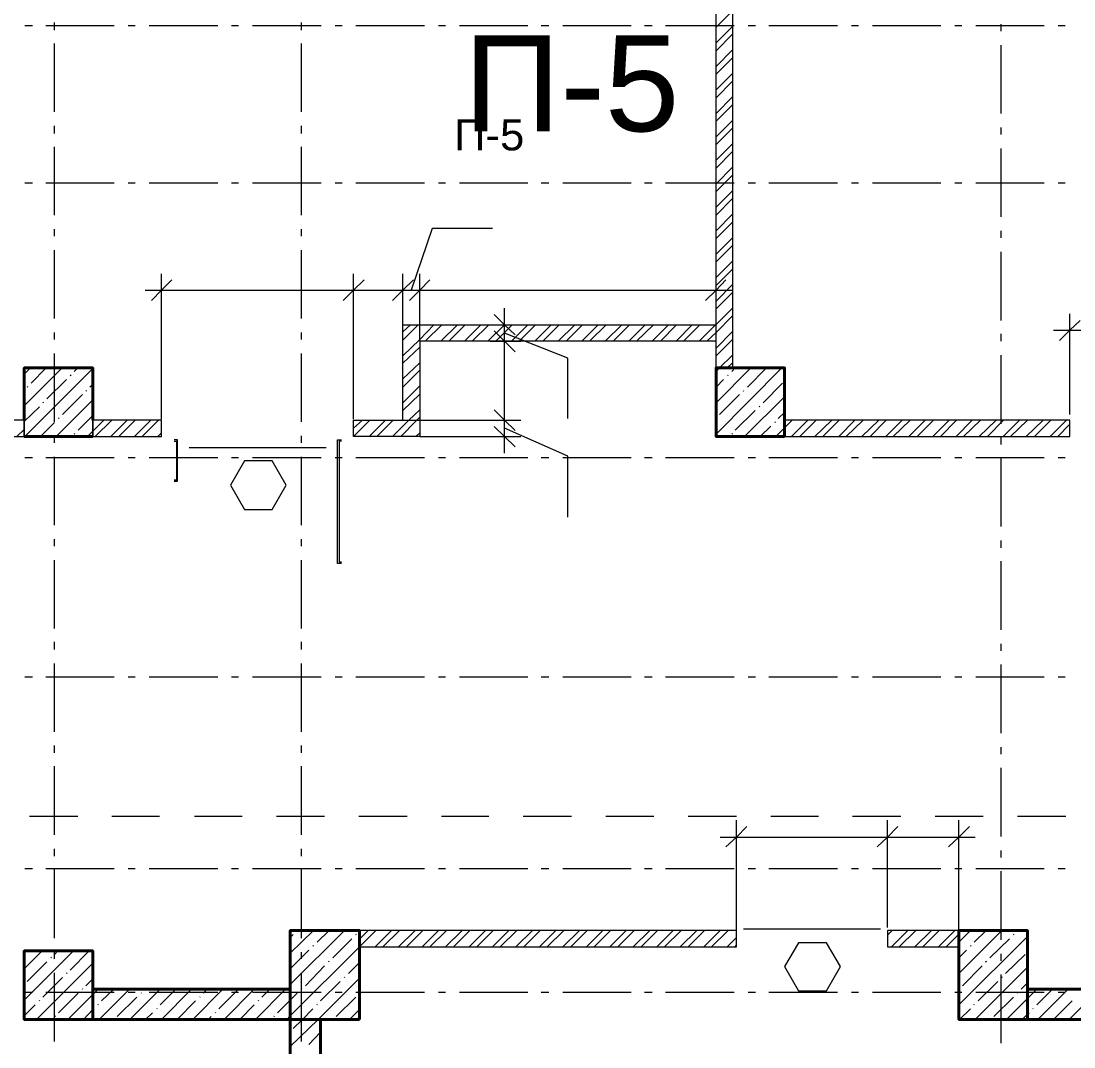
# Model space of a CAD drawing. Header units: millimetres. Extents: x -213547 to 415037, y -3642 to 106956.
# Drawn here: x -133335 to -125657, y 15954 to 23440 of the extents above; entities that cross this region are included whole.
import ezdxf

# ---------------------------------------------------------------- set-up
doc = ezdxf.new("R2010")
doc.units = ezdxf.units.MM
doc.layers.add('PDF _Текст', color=7, linetype='Continuous')
doc.styles.get("Standard").update_dxf_attribs({"font": 'arial.ttf'})

msp = doc.modelspace()

# ---------------------------------------------------------------- linework, layer by layer
at = {"lineweight": 9}
for points in [[(-130427.1, 21103.4), (-130427.1, 20527.3), (-130427.1, 20408.7), (-130910, 20408.7), (-130910, 20527.3), (-130550, 20527.3), (-130550, 21222), (-130427.1, 21222), (-128266.6, 21222), (-128266.6, 23861.3), (-128148, 23861.3), (-128148, 20908.6), (-128266.6, 20908.6), (-128266.6, 21103.4)], [(-133312.1, 20527.3), (-136044.5, 20527.3), (-136044.5, 20408.7), (-133312.1, 20408.7)], [(-132812.2, 20408.7), (-132312.3, 20408.7), (-132312.3, 20527.3), (-132812.2, 20527.3)], [(-127766.7, 20408.7), (-125686.6, 20408.7), (-125686.6, 20527.3), (-127766.7, 20527.3)], [(-131706.5, 20230.7), (-131808.2, 20052.8), (-131706.5, 19874.9), (-131503.1, 19874.9), (-131401.5, 20052.8), (-131503.1, 20230.7)], [(-130867.7, 16684.9), (-128118.3, 16684.9), (-128118.3, 16803.5), (-130867.7, 16803.5)], [(-127016.9, 16684.9), (-126495.8, 16684.9), (-126495.8, 16803.5), (-127016.9, 16803.5)], [(-127665, 16714.6), (-127766.7, 16540.9), (-127665, 16363), (-127461.7, 16363), (-127360, 16540.9), (-127461.7, 16714.6)]]:
    msp.add_lwpolyline(points, close=True, dxfattribs=at)
for points in [[(-128266.6, 23395.3), (-128148, 23513.9)], [(-133091.8, 23374.1), (-133091.8, 23429.2)], [(-131291.3, 23374.1), (-131291.3, 23429.2)], [(-133307.8, 23408), (-133252.7, 23408)], [(-133155.3, 23408), (-132655.4, 23408)], [(-132553.8, 23408), (-132502.9, 23408)], [(-132401.2, 23408), (-131901.4, 23408)], [(-131799.7, 23408), (-131748.8, 23408)], [(-131647.2, 23408), (-131147.3, 23408)], [(-131045.6, 23408), (-130994.8, 23408)], [(-130893.1, 23408), (-130393.2, 23408)], [(-130291.5, 23408), (-130240.7, 23408)], [(-130139, 23408), (-129639.1, 23408)], [(-129541.7, 23408), (-129486.6, 23408)], [(-129385, 23408), (-128885.1, 23408)], [(-128787.6, 23408), (-128732.6, 23408)], [(-128635.1, 23408), (-128135.2, 23408)], [(-128266.6, 23280.9), (-128148, 23399.5)], [(-128266.6, 23221.6), (-128148, 23344.5)], [(-128033.6, 23408), (-127978.5, 23408)], [(-127881.1, 23408), (-127381.2, 23408)], [(-127279.5, 23408), (-127228.7, 23408)], [(-127127, 23408), (-126627.1, 23408)], [(-126525.4, 23408), (-126474.6, 23408)], [(-126372.9, 23408), (-125873, 23408)], [(-126186.5, 23365.6), (-126186.5, 23416.5)], [(-125771.4, 23408), (-125720.5, 23408)], [(-133091.8, 22776.8), (-133091.8, 23276.7)], [(-131291.3, 22776.8), (-131291.3, 23276.7)], [(-128266.6, 23107.2), (-128148, 23230.1)], [(-126186.5, 22764.1), (-126186.5, 23264)], [(-128266.6, 23052.1), (-128148, 23170.8)], [(-128266.6, 22937.8), (-128148, 23056.4)], [(-128266.6, 22878.5), (-128148, 23001.3)], [(-128266.6, 22764.1), (-128148, 22886.9)], [(-128266.6, 22709), (-128148, 22827.6)], [(-133091.8, 22620), (-133091.8, 22675.1)], [(-131291.3, 22620), (-131291.3, 22675.1)], [(-128266.6, 22594.6), (-128148, 22713.2)], [(-128266.6, 22539.5), (-128148, 22658.2)], [(-126186.5, 22611.6), (-126186.5, 22662.4)], [(-133091.8, 22022.7), (-133091.8, 22522.6)], [(-131291.3, 22022.7), (-131291.3, 22522.6)], [(-128266.6, 22425.2), (-128148, 22543.8)], [(-126186.5, 22010), (-126186.5, 22509.9)], [(-128266.6, 22365.9), (-128148, 22488.7)], [(-128266.6, 22251.5), (-128148, 22374.3)], [(-128266.6, 22196.4), (-128148, 22315)], [(-128266.6, 21637.2), (-128266.6, 22276.9)], [(-128148, 22276.9), (-128148, 21637.2)], [(-133307.8, 22259.9), (-133252.7, 22259.9)], [(-133155.3, 22259.9), (-132655.4, 22259.9)], [(-132553.8, 22259.9), (-132502.9, 22259.9)], [(-132401.2, 22259.9), (-131901.4, 22259.9)], [(-131799.7, 22259.9), (-131748.8, 22259.9)], [(-131647.2, 22259.9), (-131147.3, 22259.9)], [(-131045.6, 22259.9), (-130994.8, 22259.9)], [(-130893.1, 22259.9), (-130393.2, 22259.9)], [(-130291.5, 22259.9), (-130240.7, 22259.9)], [(-130139, 22259.9), (-129639.1, 22259.9)], [(-129541.7, 22259.9), (-129486.6, 22259.9)], [(-129385, 22259.9), (-128885.1, 22259.9)], [(-128787.6, 22259.9), (-128732.6, 22259.9)], [(-128635.1, 22259.9), (-128135.2, 22259.9)], [(-128266.6, 22082), (-128148, 22200.6)], [(-128033.6, 22259.9), (-127978.5, 22259.9)], [(-127881.1, 22259.9), (-127381.2, 22259.9)], [(-127279.5, 22259.9), (-127228.7, 22259.9)], [(-127127, 22259.9), (-126627.1, 22259.9)], [(-126525.4, 22259.9), (-126474.6, 22259.9)], [(-126372.9, 22259.9), (-125873, 22259.9)], [(-125771.4, 22259.9), (-125720.5, 22259.9)], [(-128266.6, 22022.7), (-128148, 22145.6)], [(-128266.6, 21908.3), (-128148, 22031.2)], [(-128266.6, 21853.3), (-128148, 21971.9)], [(-133091.8, 21870.2), (-133091.8, 21921)], [(-131291.3, 21870.2), (-131291.3, 21921)], [(-129897.6, 21925.3), (-130338.1, 21925.3), (-130490.7, 21476.2)], [(-126186.5, 21857.5), (-126186.5, 21908.3)], [(-128266.6, 21738.9), (-128148, 21857.5)], [(-133091.8, 21268.6), (-133091.8, 21768.5)], [(-131291.3, 21268.6), (-131291.3, 21768.5)], [(-128266.6, 21683.8), (-128148, 21802.4)], [(-126186.5, 21255.9), (-126186.5, 21755.8)], [(-128266.6, 21569.4), (-128148, 21688)], [(-132312.3, 20535.8), (-132312.3, 21476.2), (-132312.3, 21594.8)], [(-130910, 20535.8), (-130910, 21476.2), (-130910, 21594.8)], [(-130550, 21226.3), (-130550, 21476.2), (-130550, 21594.8)], [(-130427.1, 21103.4), (-130427.1, 21476.2), (-130427.1, 21594.8)], [(-128266.6, 21510.1), (-128148, 21628.7)], [(-128266.6, 20908.6), (-128266.6, 21476.2), (-128266.6, 21594.8)], [(-128266.6, 21395.7), (-128148, 21518.6)], [(-132430.9, 21476.2), (-130910, 21476.2), (-130550, 21476.2), (-130427.1, 21476.2), (-128148, 21476.2)], [(-128266.6, 21340.7), (-128148, 21459.3)], [(-129808.6, 20285.8), (-129808.6, 20527.3), (-129808.6, 21103.4), (-129808.6, 21344.9)], [(-128334.4, 21103.4), (-128266.6, 21167), (-128148, 21289.8)], [(-128266.6, 21226.3), (-128148, 21344.9)], [(-125686.6, 20569.6), (-125686.6, 21183.9), (-125686.6, 21302.5)], [(-130550, 21171.2), (-130494.9, 21222)], [(-130550, 20997.5), (-130427.1, 21116.1), (-130325.4, 21222)], [(-130550, 21111.9), (-130439.8, 21222)], [(-130389, 21103.4), (-130266.1, 21222)], [(-130274.6, 21103.4), (-130151.7, 21222)], [(-130215.3, 21103.4), (-130096.7, 21222)], [(-130100.9, 21103.4), (-129982.3, 21222)], [(-130045.8, 21103.4), (-129923, 21222)], [(-129931.5, 21103.4), (-129808.6, 21222)], [(-129914.5, 21222), (-129808.6, 21222), (-129690, 21222)], [(-129872.1, 21103.4), (-129753.5, 21222)], [(-129757.8, 21103.4), (-129639.1, 21222)], [(-129702.7, 21103.4), (-129584.1, 21222)], [(-129588.3, 21103.4), (-129469.7, 21222)], [(-129529, 21103.4), (-129410.4, 21222)], [(-129418.9, 21103.4), (-129296, 21222)], [(-129359.5, 21103.4), (-129240.9, 21222)], [(-129245.2, 21103.4), (-129126.5, 21222)], [(-129190.1, 21103.4), (-129067.2, 21222)], [(-129075.7, 21103.4), (-128952.9, 21222)], [(-129016.4, 21103.4), (-128897.8, 21222)], [(-128902, 21103.4), (-128783.4, 21222)], [(-128847, 21103.4), (-128724.1, 21222)], [(-128732.6, 21103.4), (-128614, 21222)], [(-128673.3, 21103.4), (-128554.6, 21222)], [(-128558.9, 21103.4), (-128440.3, 21222)], [(-128503.8, 21103.4), (-128385.2, 21222)], [(-128389.4, 21103.4), (-128270.8, 21222)], [(-133091.8, 21116.1), (-133091.8, 21167)], [(-131291.3, 21116.1), (-131291.3, 21167)], [(-129346.8, 20540), (-129346.8, 20980.6), (-129808.6, 21162.7)], [(-128266.6, 21052.6), (-128148, 21175.4)], [(-128266.6, 20997.5), (-128148, 21116.1)], [(-126186.5, 21103.4), (-126186.5, 21158.5)], [(-125805.3, 21183.9), (-124585.2, 21183.9), (-122522.1, 21183.9)], [(-130550, 20942.4), (-130427.1, 21061.1)], [(-129914.5, 21103.4), (-129808.6, 21103.4), (-129690, 21103.4)], [(-133091.8, 20514.6), (-133091.8, 21014.5)], [(-131291.3, 20514.6), (-131291.3, 21014.5)], [(-128241.2, 20908.6), (-128148, 21001.8)], [(-126186.5, 20501.9), (-126186.5, 21001.8)], [(-133312.1, 20862), (-133265.5, 20908.6)], [(-133312.1, 20633.2), (-133036.7, 20908.6)], [(-133307.8, 20408.7), (-132812.2, 20904.3)], [(-133261.2, 20798.4), (-133151.1, 20908.6)], [(-132947.7, 20883.1), (-132922.3, 20908.6)], [(-130550, 20828.1), (-130427.1, 20946.7)], [(-130550, 20768.8), (-130427.1, 20891.6)], [(-128266.6, 20883.1), (-128241.2, 20908.6)], [(-128266.6, 20654.4), (-128012.4, 20908.6)], [(-128266.6, 20425.6), (-127787.9, 20908.6)], [(-128186.1, 20908.6), (-128148, 20946.7)], [(-128152.2, 20883.1), (-128126.8, 20908.6)], [(-128037.8, 20768.8), (-127898, 20908.6)], [(-133146.8, 20684), (-133002.8, 20823.8)], [(-132977.4, 20853.5), (-132968.9, 20857.7)], [(-128266.6, 20768.8), (-128211.5, 20823.8)], [(-128181.8, 20853.5), (-128177.6, 20857.7)], [(-133290.9, 20768.8), (-133286.6, 20773)], [(-132863, 20739.1), (-132858.8, 20743.3)], [(-132833.3, 20768.8), (-132812.2, 20789.9)], [(-130550, 20654.4), (-130427.1, 20777.2)], [(-128067.5, 20739.1), (-128063.2, 20743.3)], [(-127923.4, 20654.4), (-127783.6, 20798.4)], [(-133176.5, 20654.4), (-133172.3, 20658.6)], [(-133079.1, 20408.7), (-132812.2, 20675.6)], [(-133032.5, 20569.6), (-132888.4, 20713.7)], [(-130550, 20599.3), (-130427.1, 20717.9)], [(-128241.2, 20569.6), (-128097.1, 20713.7)], [(-128059, 20408.7), (-127766.7, 20696.7)], [(-133312.1, 20518.8), (-133201.9, 20624.7)], [(-130626.2, 20408.7), (-130507.6, 20527.3), (-130427.1, 20603.5)], [(-128126.8, 20455.3), (-127982.7, 20599.3)], [(-127953.1, 20624.7), (-127948.8, 20629)], [(-127813.3, 20540), (-127766.7, 20582.4)], [(-133312.1, 20527.3), (-133312.1, 20408.7)], [(-133193.4, 20408.7), (-133091.8, 20510.3)], [(-133062.1, 20540), (-133057.9, 20544.2)], [(-132918.1, 20455.3), (-132812.2, 20561.2)], [(-132812.2, 20446.8), (-132731.7, 20527.3)], [(-132812.2, 20408.7), (-132812.2, 20527.3)], [(-132795.2, 20408.7), (-132672.4, 20527.3)], [(-132680.8, 20408.7), (-132562.2, 20527.3)], [(-132621.5, 20408.7), (-132502.9, 20527.3)], [(-132507.2, 20408.7), (-132388.5, 20527.3)], [(-132452.1, 20408.7), (-132333.5, 20527.3)], [(-130910, 20468), (-130846.5, 20527.3)], [(-130910, 20408.7), (-130791.4, 20527.3)], [(-130795.7, 20408.7), (-130677.1, 20527.3)], [(-130740.6, 20408.7), (-130622, 20527.3)], [(-130566.9, 20408.7), (-130448.3, 20527.3), (-130427.1, 20548.5)], [(-130550, 20527.3), (-129808.6, 20527.3), (-129690, 20527.3)], [(-128266.6, 20540), (-128262.3, 20544.2)], [(-127838.7, 20510.3), (-127834.5, 20514.6)], [(-127766.7, 20527.3), (-127766.7, 20527.3)], [(-127766.7, 20472.2), (-127711.6, 20527.3)], [(-127715.8, 20408.7), (-127597.2, 20527.3)], [(-127656.5, 20408.7), (-127537.9, 20527.3)], [(-127546.4, 20408.7), (-127423.5, 20527.3)], [(-127487.1, 20408.7), (-127368.5, 20527.3)], [(-127372.7, 20408.7), (-127254.1, 20527.3)], [(-127317.6, 20408.7), (-127194.8, 20527.3)], [(-127203.2, 20408.7), (-127080.4, 20527.3)], [(-127143.9, 20408.7), (-127025.3, 20527.3)], [(-127029.6, 20408.7), (-126910.9, 20527.3)], [(-126974.5, 20408.7), (-126851.6, 20527.3)], [(-126860.1, 20408.7), (-126741.5, 20527.3)], [(-126800.8, 20408.7), (-126682.2, 20527.3)], [(-126686.4, 20408.7), (-126567.8, 20527.3)], [(-126631.3, 20408.7), (-126512.7, 20527.3)], [(-126517, 20408.7), (-126398.3, 20527.3)], [(-126461.9, 20408.7), (-126339, 20527.3)], [(-126347.5, 20408.7), (-126224.7, 20527.3)], [(-126288.2, 20408.7), (-126169.6, 20527.3)], [(-126173.8, 20408.7), (-126055.2, 20527.3)], [(-126118.7, 20408.7), (-125995.9, 20527.3)], [(-126004.4, 20408.7), (-125881.5, 20527.3)], [(-125945.1, 20408.7), (-125826.4, 20527.3)], [(-125830.7, 20408.7), (-125712.1, 20527.3)], [(-133367.1, 20408.7), (-133312.1, 20459.5)], [(-132947.7, 20425.6), (-132943.5, 20429.8)], [(-132850.3, 20408.7), (-132812.2, 20446.8)], [(-132337.7, 20408.7), (-132312.3, 20434.1)], [(-130456.8, 20408.7), (-130427.1, 20434.1)], [(-129346.8, 19819.8), (-129346.8, 20264.6), (-129808.6, 20468)], [(-128152.2, 20425.6), (-128148, 20429.8)], [(-127944.6, 20408.7), (-127868.4, 20484.9)], [(-127830.2, 20408.7), (-127766.7, 20472.2)], [(-125775.6, 20408.7), (-125686.6, 20497.6)], [(-133091.8, 20362.1), (-133091.8, 20412.9)], [(-132219.1, 20082.5), (-132193.7, 20082.5), (-132193.7, 20383.2), (-132219.1, 20383.2)], [(-132219.1, 20374.8), (-132202.1, 20374.8), (-132202.1, 20090.9), (-132219.1, 20090.9)], [(-131291.3, 20362.1), (-131291.3, 20412.9)], [(-130999, 19480.9), (-131028.7, 19480.9), (-131028.7, 20383.2), (-130999, 20383.2)], [(-130999, 20374.8), (-131016, 20374.8), (-131016, 19493.6), (-130999, 19493.6)], [(-130427.1, 20408.7), (-129808.6, 20408.7), (-129690, 20408.7)], [(-126186.5, 20349.4), (-126186.5, 20404.4)], [(-132108.9, 20328.2), (-131109.2, 20328.2)], [(-133307.8, 20256.2), (-133252.7, 20256.2)], [(-133155.3, 20256.2), (-132655.4, 20256.2)], [(-133091.8, 19760.5), (-133091.8, 20260.4)], [(-132553.8, 20256.2), (-132502.9, 20256.2)], [(-132401.2, 20256.2), (-131901.4, 20256.2)], [(-131799.7, 20256.2), (-131748.8, 20256.2)], [(-131647.2, 20256.2), (-131147.3, 20256.2)], [(-131291.3, 19760.5), (-131291.3, 20260.4)], [(-131045.6, 20256.2), (-130994.8, 20256.2)], [(-130893.1, 20256.2), (-130393.2, 20256.2)], [(-130291.5, 20256.2), (-130240.7, 20256.2)], [(-130139, 20256.2), (-129639.1, 20256.2)], [(-129541.7, 20256.2), (-129486.6, 20256.2)], [(-129385, 20256.2), (-128885.1, 20256.2)], [(-128787.6, 20256.2), (-128732.6, 20256.2)], [(-128635.1, 20256.2), (-128135.2, 20256.2)], [(-128033.6, 20256.2), (-127978.5, 20256.2)], [(-127881.1, 20256.2), (-127381.2, 20256.2)], [(-127279.5, 20256.2), (-127228.7, 20256.2)], [(-127127, 20256.2), (-126627.1, 20256.2)], [(-126525.4, 20256.2), (-126474.6, 20256.2)], [(-126372.9, 20256.2), (-125873, 20256.2)], [(-126186.5, 19752), (-126186.5, 20251.9)], [(-125771.4, 20256.2), (-125720.5, 20256.2)], [(-133091.8, 19608), (-133091.8, 19658.8)], [(-131291.3, 19608), (-131291.3, 19658.8)], [(-126186.5, 19595.3), (-126186.5, 19650.4)], [(-133091.8, 19006.4), (-133091.8, 19506.3)], [(-131291.3, 19006.4), (-131291.3, 19506.3)], [(-126186.5, 18998), (-126186.5, 19497.9)], [(-133091.8, 18853.9), (-133091.8, 18909)], [(-131291.3, 18853.9), (-131291.3, 18909)], [(-126186.5, 18845.5), (-126186.5, 18896.3)], [(-133091.8, 18252.4), (-133091.8, 18752.3)], [(-131291.3, 18252.4), (-131291.3, 18752.3)], [(-126186.5, 18243.9), (-126186.5, 18743.8)], [(-133307.8, 18654.8), (-133252.7, 18654.8)], [(-133155.3, 18654.8), (-132655.4, 18654.8)], [(-132553.8, 18654.8), (-132502.9, 18654.8)], [(-132401.2, 18654.8), (-131901.4, 18654.8)], [(-131799.7, 18654.8), (-131748.8, 18654.8)], [(-131647.2, 18654.8), (-131147.3, 18654.8)], [(-131045.6, 18654.8), (-130994.8, 18654.8)], [(-130893.1, 18654.8), (-130393.2, 18654.8)], [(-130291.5, 18654.8), (-130240.7, 18654.8)], [(-130139, 18654.8), (-129639.1, 18654.8)], [(-129541.7, 18654.8), (-129486.6, 18654.8)], [(-129385, 18654.8), (-128885.1, 18654.8)], [(-128787.6, 18654.8), (-128732.6, 18654.8)], [(-128635.1, 18654.8), (-128135.2, 18654.8)], [(-128033.6, 18654.8), (-127978.5, 18654.8)], [(-127881.1, 18654.8), (-127381.2, 18654.8)], [(-127279.5, 18654.8), (-127228.7, 18654.8)], [(-127127, 18654.8), (-126627.1, 18654.8)], [(-126525.4, 18654.8), (-126474.6, 18654.8)], [(-126372.9, 18654.8), (-125873, 18654.8)], [(-125771.4, 18654.8), (-125720.5, 18654.8)], [(-133091.8, 18099.9), (-133091.8, 18154.9)], [(-131291.3, 18099.9), (-131291.3, 18154.9)], [(-126186.5, 18091.4), (-126186.5, 18142.2)], [(-133091.8, 17502.5), (-133091.8, 18002.4)], [(-131291.3, 17502.5), (-131291.3, 18002.4)], [(-126186.5, 17489.8), (-126186.5, 17989.7)], [(-133273.9, 17638.1), (-132922.3, 17638.1)], [(-132672.4, 17638.1), (-132325, 17638.1)], [(-132070.8, 17638.1), (-131723.4, 17638.1)], [(-131473.5, 17638.1), (-131121.9, 17638.1)], [(-130871.9, 17638.1), (-130520.3, 17638.1)], [(-130270.4, 17638.1), (-129923, 17638.1)], [(-129673, 17638.1), (-129321.4, 17638.1)], [(-129071.5, 17638.1), (-128719.9, 17638.1)], [(-128469.9, 17638.1), (-128118.3, 17638.1)], [(-128118.3, 16803.5), (-128118.3, 17485.6), (-128118.3, 17608.4)], [(-127868.4, 17638.1), (-127521, 17638.1)], [(-127271, 17638.1), (-126919.4, 17638.1)], [(-127016.9, 16824.7), (-127016.9, 17485.6), (-127016.9, 17608.4)], [(-126669.5, 17638.1), (-126317.9, 17638.1)], [(-126495.8, 16803.5), (-126495.8, 17485.6), (-126495.8, 17608.4)], [(-126067.9, 17638.1), (-125716.3, 17638.1)], [(-128236.9, 17485.6), (-127016.9, 17485.6), (-126377.2, 17485.6)], [(-133091.8, 17345.8), (-133091.8, 17400.9)], [(-131291.3, 17345.8), (-131291.3, 17400.9)], [(-126186.5, 17337.3), (-126186.5, 17388.2)], [(-133307.8, 17256.8), (-133252.7, 17256.8)], [(-133155.3, 17256.8), (-132655.4, 17256.8)], [(-133091.8, 16748.5), (-133091.8, 17248.4)], [(-132553.8, 17256.8), (-132502.9, 17256.8)], [(-132401.2, 17256.8), (-131901.4, 17256.8)], [(-131799.7, 17256.8), (-131748.8, 17256.8)], [(-131647.2, 17256.8), (-131147.3, 17256.8)], [(-131291.3, 16748.5), (-131291.3, 17248.4)], [(-131045.6, 17256.8), (-130994.8, 17256.8)], [(-130893.1, 17256.8), (-130393.2, 17256.8)], [(-130291.5, 17256.8), (-130240.7, 17256.8)], [(-130139, 17256.8), (-129639.1, 17256.8)], [(-129541.7, 17256.8), (-129486.6, 17256.8)], [(-129385, 17256.8), (-128885.1, 17256.8)], [(-128787.6, 17256.8), (-128732.6, 17256.8)], [(-128635.1, 17256.8), (-128135.2, 17256.8)], [(-128033.6, 17256.8), (-127978.5, 17256.8)], [(-127881.1, 17256.8), (-127381.2, 17256.8)], [(-127279.5, 17256.8), (-127228.7, 17256.8)], [(-127127, 17256.8), (-126627.1, 17256.8)], [(-126525.4, 17256.8), (-126474.6, 17256.8)], [(-126372.9, 17256.8), (-125873, 17256.8)], [(-126186.5, 16735.8), (-126186.5, 17235.6)], [(-125771.4, 17256.8), (-125720.5, 17256.8)], [(-128067.5, 16816.2), (-127067.7, 16816.2)], [(-131371.8, 16638.3), (-131202.4, 16803.5)], [(-131371.8, 16409.6), (-130977.8, 16803.5)], [(-131371.8, 16752.7), (-131350.6, 16773.9)], [(-131321, 16803.5), (-131316.7, 16803.5)], [(-131176.9, 16718.8), (-131088, 16803.5)], [(-131062.6, 16604.4), (-130922.8, 16744.2)], [(-130893.1, 16773.9), (-130888.9, 16778.1)], [(-130867.7, 16740), (-130804.1, 16803.5)], [(-130867.7, 16684.9), (-130749.1, 16803.5)], [(-130753.3, 16684.9), (-130634.7, 16803.5)], [(-130698.2, 16684.9), (-130575.4, 16803.5)], [(-130583.9, 16684.9), (-130461, 16803.5)], [(-130524.5, 16684.9), (-130405.9, 16803.5)], [(-130410.2, 16684.9), (-130291.5, 16803.5)], [(-130355.1, 16684.9), (-130232.2, 16803.5)], [(-130240.7, 16684.9), (-130117.9, 16803.5)], [(-130181.4, 16684.9), (-130062.8, 16803.5)], [(-130067, 16684.9), (-129948.4, 16803.5)], [(-130011.9, 16684.9), (-129893.3, 16803.5)], [(-129897.6, 16684.9), (-129778.9, 16803.5)], [(-129842.5, 16684.9), (-129719.6, 16803.5)], [(-129728.1, 16684.9), (-129605.3, 16803.5)], [(-129668.8, 16684.9), (-129550.2, 16803.5)], [(-129554.4, 16684.9), (-129435.8, 16803.5)], [(-129499.3, 16684.9), (-129376.5, 16803.5)], [(-129385, 16684.9), (-129262.1, 16803.5)], [(-129325.7, 16684.9), (-129207, 16803.5)], [(-129211.3, 16684.9), (-129092.7, 16803.5)], [(-129156.2, 16684.9), (-129037.6, 16803.5)], [(-129041.8, 16684.9), (-128923.2, 16803.5)], [(-128982.5, 16684.9), (-128863.9, 16803.5)], [(-128872.4, 16684.9), (-128749.5, 16803.5)], [(-128813.1, 16684.9), (-128694.4, 16803.5)], [(-128698.7, 16684.9), (-128580.1, 16803.5)], [(-128643.6, 16684.9), (-128520.8, 16803.5)], [(-128529.2, 16684.9), (-128406.4, 16803.5)], [(-128469.9, 16684.9), (-128351.3, 16803.5)], [(-128355.5, 16684.9), (-128236.9, 16803.5)], [(-128300.5, 16684.9), (-128177.6, 16803.5)], [(-128186.1, 16684.9), (-128118.3, 16752.7)], [(-127016.9, 16769.6), (-126983, 16803.5)], [(-126987.2, 16684.9), (-126868.6, 16803.5)], [(-126932.1, 16684.9), (-126809.3, 16803.5)], [(-126817.7, 16684.9), (-126694.9, 16803.5)], [(-126758.4, 16684.9), (-126639.8, 16803.5)], [(-126644.1, 16684.9), (-126525.4, 16803.5)], [(-126589, 16684.9), (-126495.8, 16778.1)], [(-126495.8, 16718.8), (-126411.1, 16803.5)], [(-126495.8, 16490), (-126182.3, 16803.5)], [(-126495.8, 16261.3), (-125995.9, 16761.2)], [(-126385.6, 16718.8), (-126296.7, 16803.5)], [(-126271.3, 16604.4), (-126127.2, 16744.2)], [(-126097.6, 16773.9), (-126093.3, 16778.1)], [(-126072.1, 16803.5), (-126067.9, 16803.5)], [(-131397.2, 16155.4), (-131371.8, 16180.8), (-130867.7, 16684.9)], [(-131206.6, 16689.2), (-131202.4, 16693.4)], [(-128126.8, 16684.9), (-128118.3, 16697.6)], [(-126411.1, 16689.2), (-126406.8, 16693.4)], [(-133312.1, 16523.9), (-133180.7, 16655.3)], [(-133312.1, 16295.2), (-132952, 16655.3)], [(-133312.1, 16638.3), (-133295.1, 16655.3)], [(-133117.2, 16604.4), (-133112.9, 16608.7)], [(-133091.8, 16629.8), (-133066.3, 16655.3)], [(-133091.8, 16596), (-133091.8, 16646.8)], [(-132977.4, 16515.5), (-132837.6, 16655.3)], [(-131371.8, 16523.9), (-131236.2, 16659.5)], [(-131291.3, 16596), (-131291.3, 16646.8)], [(-126495.8, 16604.4), (-126440.7, 16659.5)], [(-126186.5, 16583.2), (-126186.5, 16634.1)], [(-126156.9, 16490), (-126012.8, 16629.8)], [(-133290.9, 16430.7), (-133146.8, 16574.8)], [(-133223.1, 16155.4), (-132812.2, 16566.3)], [(-131261.7, 16401.1), (-131121.9, 16545.1)], [(-131092.2, 16574.8), (-131088, 16579)], [(-130948.2, 16490), (-130867.7, 16570.5)], [(-126470.4, 16401.1), (-126326.3, 16545.1)], [(-126377.2, 16155.4), (-125995.9, 16536.6)], [(-126300.9, 16574.8), (-126292.4, 16579)], [(-133176.5, 16316.4), (-133032.5, 16460.4)], [(-133091.8, 15994.4), (-133091.8, 16494.3)], [(-133002.8, 16490), (-132998.6, 16494.3)], [(-132863, 16401.1), (-132812.2, 16451.9)], [(-131371.8, 15956.3), (-131168.5, 16155.4), (-130867.7, 16456.2)], [(-131291.3, 15994.4), (-131291.3, 16494.3)], [(-130977.8, 16460.4), (-130973.6, 16464.6)], [(-126186.5, 15981.7), (-126186.5, 16481.6)], [(-126186.5, 16460.4), (-126178.1, 16464.6)], [(-132994.3, 16155.4), (-132812.2, 16337.5), (-132774, 16375.7)], [(-132888.4, 16375.7), (-132884.2, 16379.9)], [(-132765.6, 16155.4), (-132545.3, 16375.7)], [(-132748.6, 16290.9), (-132659.7, 16375.7)], [(-132541, 16155.4), (-132320.8, 16375.7)], [(-132435.1, 16375.7), (-132435.1, 16375.7)], [(-132320.8, 16261.3), (-132206.4, 16375.7)], [(-132312.3, 16155.4), (-132092, 16375.7)], [(-132083.5, 16155.4), (-131863.2, 16375.7)], [(-132007.3, 16346), (-131977.6, 16375.7)], [(-131892.9, 16231.6), (-131748.8, 16375.7)], [(-131854.8, 16155.4), (-131634.5, 16375.7)], [(-131626, 16155.4), (-131405.7, 16375.7)], [(-131579.4, 16316.4), (-131520.1, 16375.7)], [(-131291.3, 16375.7), (-131287.1, 16379.9)], [(-131151.5, 16290.9), (-131007.5, 16430.7)], [(-126495.8, 16375.7), (-126495.8, 16379.9)], [(-126356, 16290.9), (-126211.9, 16430.7)], [(-126148.4, 16155.4), (-125995.9, 16307.9), (-125928.1, 16375.7)], [(-126042.5, 16375.7), (-125995.9, 16422.3)], [(-125928.1, 16261.3), (-125813.7, 16375.7)], [(-125919.6, 16155.4), (-125699.3, 16375.7)], [(-125690.9, 16155.4), (-125470.6, 16375.7)], [(-133307.8, 16354.5), (-133252.7, 16354.5)], [(-133201.9, 16290.9), (-133197.7, 16295.2)], [(-133155.3, 16354.5), (-132655.4, 16354.5)], [(-133062.1, 16202), (-132918.1, 16346)], [(-132634.2, 16176.6), (-132490.2, 16316.4)], [(-132553.8, 16354.5), (-132502.9, 16354.5)], [(-132460.6, 16346), (-132456.3, 16350.2)], [(-132401.2, 16354.5), (-131901.4, 16354.5)], [(-132197.9, 16155.4), (-132062.3, 16290.9)], [(-132032.7, 16316.4), (-132028.4, 16320.6)], [(-131799.7, 16354.5), (-131748.8, 16354.5)], [(-131647.2, 16354.5), (-131147.3, 16354.5)], [(-131604.8, 16290.9), (-131600.6, 16295.2)], [(-131465, 16202), (-131371.8, 16295.2), (-131321, 16346)], [(-131045.6, 16354.5), (-130994.8, 16354.5)], [(-131037.1, 16176.6), (-130893.1, 16316.4)], [(-130893.1, 16354.5), (-130393.2, 16354.5)], [(-130291.5, 16354.5), (-130240.7, 16354.5)], [(-130139, 16354.5), (-129639.1, 16354.5)], [(-129541.7, 16354.5), (-129486.6, 16354.5)], [(-129385, 16354.5), (-128885.1, 16354.5)], [(-128787.6, 16354.5), (-128732.6, 16354.5)], [(-128635.1, 16354.5), (-128135.2, 16354.5)], [(-128033.6, 16354.5), (-127978.5, 16354.5)], [(-127881.1, 16354.5), (-127381.2, 16354.5)], [(-127279.5, 16354.5), (-127228.7, 16354.5)], [(-127127, 16354.5), (-126627.1, 16354.5)], [(-126525.4, 16354.5), (-126474.6, 16354.5)], [(-126372.9, 16354.5), (-125873, 16354.5)], [(-126241.6, 16176.6), (-126097.6, 16316.4)], [(-126072.1, 16346), (-126067.9, 16350.2)], [(-125805.3, 16155.4), (-125669.7, 16290.9)], [(-125771.4, 16354.5), (-125720.5, 16354.5)], [(-133312.1, 16180.8), (-133231.6, 16261.3)], [(-132879.9, 16155.4), (-132812.2, 16227.4), (-132803.7, 16231.6)], [(-132774, 16261.3), (-132769.8, 16265.5)], [(-132426.7, 16155.4), (-132375.8, 16202)], [(-132346.2, 16231.6), (-132341.9, 16235.9)], [(-131918.3, 16202), (-131914.1, 16206.2)], [(-131740.4, 16155.4), (-131634.5, 16261.3)], [(-131350.6, 16087.6), (-131282.8, 16155.4), (-131206.6, 16231.6)], [(-131176.9, 16261.3), (-131172.7, 16265.5)], [(-130939.7, 16155.4), (-130867.7, 16227.4)], [(-126491.5, 16155.4), (-126411.1, 16231.6)], [(-126385.6, 16261.3), (-126381.4, 16265.5)], [(-126034, 16155.4), (-125995.9, 16193.5), (-125983.2, 16202)], [(-125957.8, 16231.6), (-125953.5, 16235.9)], [(-133091.8, 16176.6), (-133083.3, 16180.8)], [(-131969.1, 16155.4), (-131948, 16176.6)], [(-131490.4, 16176.6), (-131486.2, 16180.8)], [(-131236.2, 15973.2), (-131151.5, 16062.2)]]:
    msp.add_lwpolyline(points, dxfattribs=at)
at = {"lineweight": 18}
for points in [[(-132236, 21552.5), (-132312.3, 21476.2), (-132384.3, 21400)], [(-130833.8, 21552.5), (-130910, 21476.2), (-130986.3, 21400)], [(-130473.7, 21552.5), (-130550, 21476.2), (-130626.2, 21400)], [(-130355.1, 21552.5), (-130427.1, 21476.2), (-130503.4, 21400)], [(-128194.6, 21552.5), (-128266.6, 21476.2), (-128342.8, 21400)], [(-129884.9, 21298.3), (-129808.6, 21222), (-129732.3, 21150)], [(-125610.4, 21255.9), (-125686.6, 21183.9), (-125762.9, 21107.7)], [(-129884.9, 21179.7), (-129808.6, 21103.4), (-129732.3, 21027.2)], [(-129884.9, 20603.5), (-129808.6, 20527.3), (-129732.3, 20451)], [(-129884.9, 20480.7), (-129808.6, 20408.7), (-129732.3, 20332.4)], [(-128042, 17561.8), (-128118.3, 17485.6), (-128194.6, 17413.6)], [(-126940.6, 17561.8), (-127016.9, 17485.6), (-127093.1, 17413.6)], [(-126419.5, 17561.8), (-126495.8, 17485.6), (-126572, 17413.6)]]:
    msp.add_lwpolyline(points, dxfattribs=at)
at = {"lineweight": 40}
for points in [[(-132812.2, 20527.3), (-132812.2, 20908.6), (-133312.1, 20908.6), (-133312.1, 20527.3)], [(-133312.1, 20408.7), (-132812.2, 20408.7)]]:
    msp.add_lwpolyline(points, dxfattribs=at)
for points in [[(-127766.7, 20408.7), (-127766.7, 20908.6), (-128266.6, 20908.6), (-128266.6, 20408.7)], [(-130867.7, 16155.4), (-130867.7, 16803.5), (-131371.8, 16803.5), (-131371.8, 16155.4)], [(-125995.9, 16155.4), (-125995.9, 16803.5), (-126495.8, 16803.5), (-126495.8, 16155.4)], [(-132812.2, 16155.4), (-132812.2, 16655.3), (-133312.1, 16655.3), (-133312.1, 16155.4)], [(-131371.8, 16375.7), (-132812.2, 16375.7), (-132812.2, 16155.4), (-131371.8, 16155.4)], [(-125995.9, 16155.4), (-122644.9, 16155.4), (-122644.9, 16375.7), (-125995.9, 16375.7)], [(-131151.5, 13151.8), (-131151.5, 16155.4), (-131371.8, 16155.4), (-131371.8, 13151.8), (-131371.8, 9301), (-131371.8, 8801.1), (-131371.8, 5365.4), (-134773.6, 5365.4), (-134773.6, 6369.4), (-134993.9, 6369.4), (-134993.9, 5365.4), (-136332.6, 5365.4), (-140945.9, 5365.4), (-140945.9, 5145.1), (-136332.6, 5145.1), (-131151.5, 5145.1), (-131151.5, 5365.4), (-131151.5, 8801.1), (-130867.7, 8801.1), (-130867.7, 9301), (-131151.5, 9301)]]:
    msp.add_lwpolyline(points, close=True, dxfattribs=at)

# ---------------------------------------------------------------- texts
at = {"insert": (-130106.2, 22980.6), "char_height": 700, "attachment_point": 4}
msp.add_mtext('П-5', dxfattribs=at)
at = {"layer": 'PDF _Текст', "insert": (-130176.5, 22608.3), "char_height": 227.67, "attachment_point": 4}
msp.add_mtext('П-5', dxfattribs=at)

doc.saveas('drawing.dxf')
